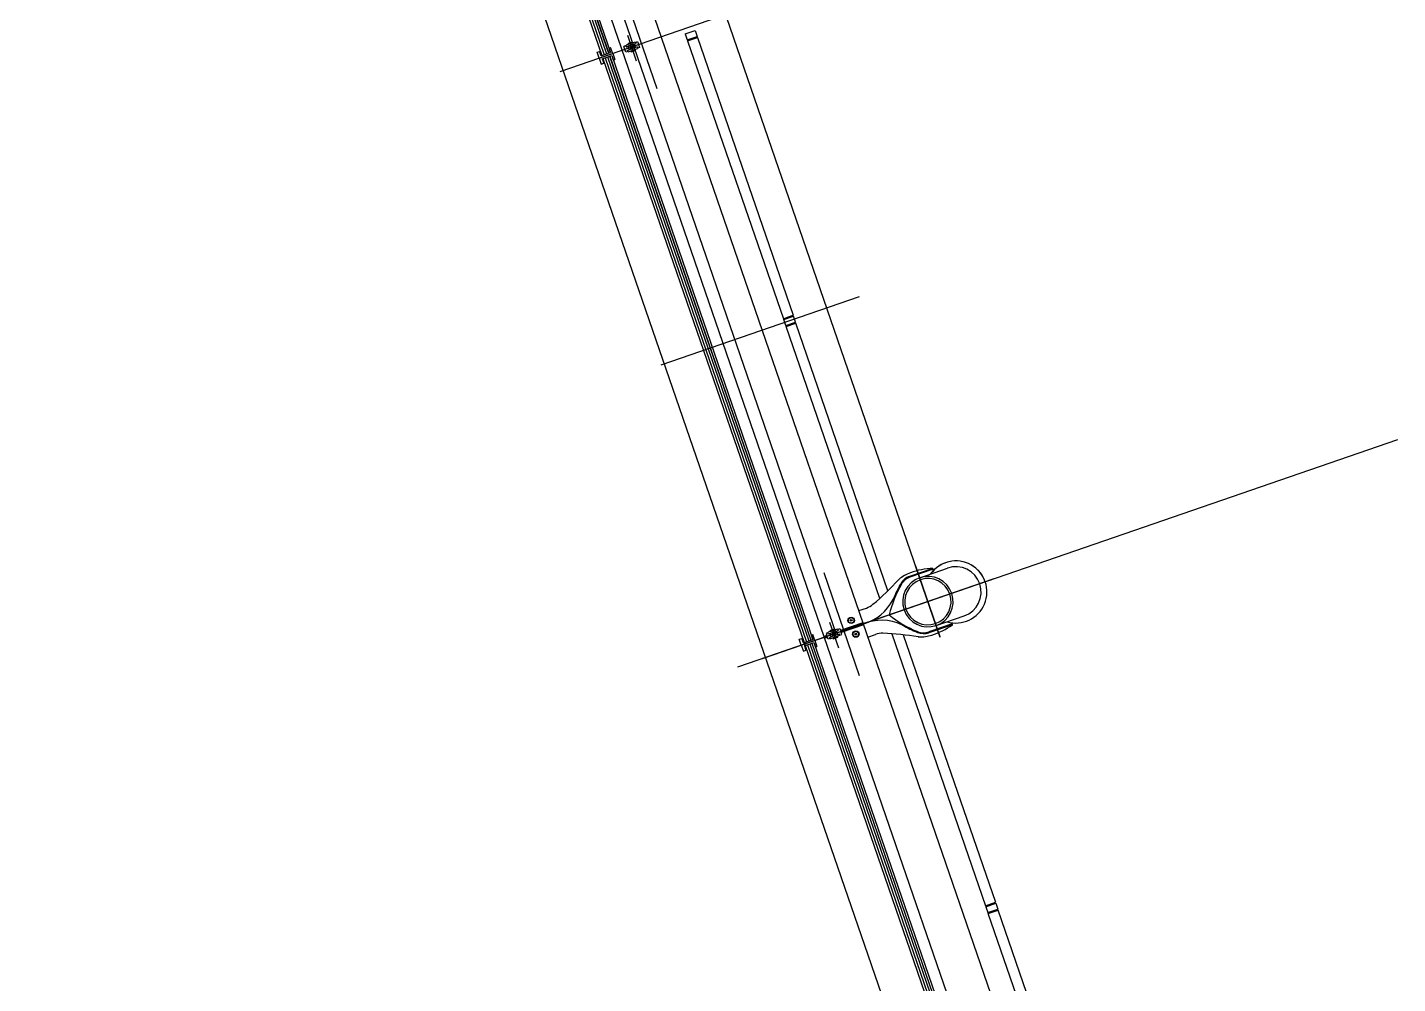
# Model space of a CAD drawing. Extents: x 809487 to 809680, y 818779 to 819225.
# Drawn here: x 809528.16 to 809534.77, y 819078.99 to 819083.61 of the extents above; entities that cross this region are included whole.
import ezdxf

# ---------------------------------------------------------------- set-up
doc = ezdxf.new("R2010")
doc.units = 0
for name, color, linetype in [('F-RC', 7, 'Continuous'), ('MAJ214__', 7, 'Continuous'), ('MAJ270__', 7, 'Continuous'), ('MAJ292__', 7, 'Continuous')]:
    doc.layers.add(name, color=color, linetype=linetype)

msp = doc.modelspace()

# ---------------------------------------------------------------- linework, layer by layer
at = {"layer": 'F-RC'}
for p, q in [((809531.3329, 819083.5827), (809531.3801, 819083.5989)), ((809531.3801, 819083.5989), (809531.3899, 819083.5706)), ((809531.3329, 819083.5827), (809531.3426, 819083.5543)), ((809531.3426, 819083.5543), (809531.3899, 819083.5706)), ((809531.3443, 819083.5496), (809531.3915, 819083.5658)), ((809531.3443, 819083.5496), (809531.8066, 819082.2069)), ((809531.3445, 819083.5549), (809531.3462, 819083.5502)), ((809531.388, 819083.5699), (809531.3896, 819083.5652)), ((809531.3915, 819083.5658), (809531.8538, 819082.2232)), ((809531.8066, 819082.2069), (809531.8262, 819082.2137)), ((809531.8082, 819082.2022), (809531.8555, 819082.2185)), ((809531.8262, 819082.2137), (809531.8538, 819082.2232)), ((809531.8536, 819082.2178), (809531.852, 819082.2226)), ((809531.8652, 819082.1901), (809531.8555, 819082.2185)), ((809531.818, 819082.1738), (809531.8082, 819082.2022)), ((809531.8101, 819082.2028), (809531.8085, 819082.2076)), ((809531.818, 819082.1738), (809531.8652, 819082.1901)), ((809531.8196, 819082.1691), (809531.8669, 819082.1854)), ((809532.272, 819080.8552), (809531.8196, 819082.1691)), ((809531.8215, 819082.1698), (809531.8199, 819082.1745)), ((809531.865, 819082.1847), (809531.8633, 819082.1895)), ((809532.312, 819080.8926), (809531.8669, 819082.1854)), ((809532.3309, 819080.6843), (809532.7833, 819079.3704)), ((809532.3854, 819080.6794), (809532.8305, 819079.3866)), ((809532.7833, 819079.3704), (809532.8305, 819079.3866)), ((809532.7849, 819079.3656), (809532.8322, 819079.3819)), ((809532.7849, 819079.3656), (809532.7947, 819079.3373)), ((809532.7852, 819079.371), (809532.7868, 819079.3663)), ((809532.8287, 819079.386), (809532.8303, 819079.3813)), ((809532.8322, 819079.3819), (809532.8419, 819079.3536)), ((809532.7947, 819079.3373), (809532.8419, 819079.3536)), ((809532.7963, 819079.3325), (809532.8159, 819079.3393)), ((809533.2586, 819077.9899), (809532.7963, 819079.3325)), ((809532.7966, 819079.3379), (809532.7982, 819079.3332)), ((809532.8159, 819079.3393), (809532.8436, 819079.3488)), ((809532.8401, 819079.3529), (809532.8417, 819079.3482)), ((809533.3059, 819078.0062), (809532.8436, 819079.3488))]:
    msp.add_line(p, q, dxfattribs=at)
at = {"layer": 'MAJ214__'}
for p, q in [((809529.9904, 819086.3118), (809530.9622, 819083.4894)), ((809529.9911, 819086.312), (809530.963, 819083.4897)), ((809530.0518, 819086.3356), (809532.002, 819080.6719)), ((809529.9696, 819086.3046), (809530.9414, 819083.4823)), ((809529.981, 819086.3085), (809530.9528, 819083.4862)), ((809531.0866, 819083.5336), (809531.0559, 819083.523)), ((809531.0567, 819083.5354), (809531.0785, 819083.5429)), ((809531.0573, 819083.5367), (809531.0567, 819083.5354)), ((809531.0577, 819083.5326), (809531.0567, 819083.5354)), ((809531.0772, 819083.5435), (809531.0573, 819083.5367)), ((809531.0577, 819083.5326), (809531.0794, 819083.5401)), ((809531.0596, 819083.5332), (809531.0599, 819083.5323)), ((809531.0772, 819083.5435), (809531.0785, 819083.5429)), ((809531.0775, 819083.5394), (809531.0779, 819083.5385)), ((809531.0794, 819083.5401), (809531.0785, 819083.5429)), ((809531.0868, 819083.5336), (809531.0944, 819083.5362)), ((809531.092, 819083.542), (809531.1024, 819083.5456)), ((809531.1024, 819083.5456), (809531.1121, 819083.5172)), ((809530.9463, 819083.4681), (809531.9181, 819080.6457)), ((809530.9577, 819083.472), (809531.9295, 819080.6496)), ((809530.9671, 819083.4752), (809531.9389, 819080.6529)), ((809530.9678, 819083.4755), (809531.9397, 819080.6531)), ((809531.0466, 819083.5264), (809531.0362, 819083.5228)), ((809531.046, 819083.4945), (809531.0362, 819083.5228)), ((809531.0564, 819083.498), (809531.046, 819083.4945)), ((809531.054, 819083.5038), (809531.0616, 819083.5064)), ((809531.0575, 819083.4971), (809531.1015, 819083.5122)), ((809531.0923, 819083.517), (809531.0616, 819083.5064)), ((809531.0907, 819083.5075), (809531.0689, 819083.5)), ((809531.0699, 819083.4971), (809531.0689, 819083.5)), ((809531.0916, 819083.5046), (809531.0699, 819083.4971)), ((809531.0712, 819083.4965), (809531.0699, 819083.4971)), ((809531.0705, 819083.5016), (809531.0707, 819083.5011)), ((809531.0713, 819083.5008), (809531.0707, 819083.5011)), ((809531.0712, 819083.4965), (809531.091, 819083.5033)), ((809531.0883, 819083.5066), (809531.0886, 819083.5073)), ((809531.0885, 819083.5078), (809531.0886, 819083.5073)), ((809531.0916, 819083.5046), (809531.0907, 819083.5075)), ((809531.091, 819083.5033), (809531.0916, 819083.5046)), ((809531.1001, 819083.5197), (809531.0925, 819083.5171)), ((809531.1121, 819083.5172), (809531.1017, 819083.5136)), ((809532.0233, 819080.6898), (809532.0129, 819080.6863)), ((809532.0129, 819080.6863), (809532.0162, 819080.6768)), ((809532.0634, 819080.697), (809532.0326, 819080.6864)), ((809532.0334, 819080.6989), (809532.0552, 819080.7064)), ((809532.034, 819080.7001), (809532.0334, 819080.6989)), ((809532.0344, 819080.696), (809532.0334, 819080.6989)), ((809532.0539, 819080.707), (809532.034, 819080.7001)), ((809532.0344, 819080.696), (809532.0561, 819080.7035)), ((809532.0363, 819080.6967), (809532.0366, 819080.6957)), ((809532.0539, 819080.707), (809532.0552, 819080.7064)), ((809532.0543, 819080.7029), (809532.0546, 819080.7019)), ((809532.0561, 819080.7035), (809532.0552, 819080.7064)), ((809532.0635, 819080.6971), (809532.0711, 819080.6997)), ((809532.0687, 819080.7055), (809532.0791, 819080.709)), ((809532.0791, 819080.709), (809532.0823, 819080.6996)), ((809532.1911, 819080.737), (809532.0823, 819080.6996)), ((809532.1943, 819080.7276), (809532.0856, 819080.6901)), ((809532.0889, 819080.6807), (809532.0856, 819080.6901)), ((809531.923, 819080.6315), (809532.8948, 819077.8091)), ((809531.9344, 819080.6354), (809532.9062, 819077.813)), ((809531.9438, 819080.6387), (809532.9156, 819077.8163)), ((809531.9445, 819080.6389), (809532.9164, 819077.8165)), ((809532.002, 819080.6719), (809532.0162, 819080.6768)), ((809532.0052, 819080.6625), (809532.0194, 819080.6673)), ((809532.0227, 819080.6579), (809532.0194, 819080.6673)), ((809532.0331, 819080.6615), (809532.0227, 819080.6579)), ((809532.069, 819080.6805), (809532.0383, 819080.6699)), ((809532.0456, 819080.6634), (809532.0674, 819080.6709)), ((809532.0456, 819080.6634), (809532.0466, 819080.6606)), ((809532.0466, 819080.6606), (809532.0684, 819080.6681)), ((809532.0479, 819080.66), (809532.0466, 819080.6606)), ((809532.0475, 819080.6641), (809532.0472, 819080.665)), ((809532.0677, 819080.6668), (809532.0479, 819080.66)), ((809532.0655, 819080.6703), (809532.0652, 819080.6712)), ((809532.0674, 819080.6709), (809532.0684, 819080.6681)), ((809532.0677, 819080.6668), (809532.0684, 819080.6681)), ((809532.0692, 819080.6805), (809532.0768, 819080.6831)), ((809532.0784, 819080.6771), (809532.0889, 819080.6807))]:
    msp.add_line(p, q, dxfattribs=at)
for points in [[(809531.0909, 819083.543), (809531.0469, 819083.5278)], [(809532.5289, 819081.0005), (809532.4161, 819080.9616)], [(809532.0676, 819080.7064), (809532.0236, 819080.6913)], [(809532.6228, 819080.728), (809532.51, 819080.6891)], [(809532.0782, 819080.6757), (809532.0342, 819080.6605)]]:
    msp.add_lwpolyline(points, dxfattribs=at)
for centre, radius in [((809531.0742, 819083.52), 0.006), ((809532.134, 819080.7491), 0.0155), ((809532.134, 819080.7491), 0.0135), ((809532.134, 819080.7491), 0.0042), ((809532.1568, 819080.6829), 0.0155), ((809532.1568, 819080.6829), 0.0135), ((809532.1568, 819080.6829), 0.0042)]:
    msp.add_circle(centre, radius, dxfattribs=at)
for centre, radius, start, end in [((809531.0742, 819083.52), 0.0095, 145.18264, 252.81736), ((809531.0742, 819083.52), 0.0109, 101.1265, 116.87349), ((809531.0742, 819083.52), 0.0109, 281.1265, 296.87349), ((809531.0742, 819083.52), 0.0095, 326.69488, 71.30512), ((809532.4419, 819080.8867), 0.0792, 109, 149.96236), ((809532.8642, 819080.6425), 0.567, 149.96236, 158.10407), ((809532.1303, 819080.9544), 0.2307, 285.67731, 333.23123), ((809532.3195, 819080.8615), 0.02, 326.67541, 338.10407), ((809532.0509, 819080.6835), 0.0095, 145.18264, 198.99991), ((809532.0509, 819080.6835), 0.006, 19.00013, 198.99986), ((809532.0509, 819080.6835), 0.0109, 101.1265, 116.87349), ((809532.0509, 819080.6835), 0.0095, 19.00008, 71.30512), ((809532.0509, 819080.6835), 0.0095, 326.69488, 18.99991), ((809532.2802, 819080.5189), 0.2307, 64.76877, 112.32268), ((809532.1303, 819080.9544), 0.2307, 285.67731, 292.32268), ((809532.2802, 819080.5189), 0.2307, 105.67731, 112.32268), ((809532.3722, 819080.7086), 0.02, 59.89592, 71.32459), ((809532.6666, 819081.2165), 0.567, 239.89592, 248.03764), ((809532.4842, 819080.764), 0.0792, 248.03764, 289), ((809532.0509, 819080.6835), 0.0095, 199.00008, 252.81736), ((809532.0509, 819080.6835), 0.006, 199.00013, 18.99986), ((809532.0509, 819080.6835), 0.0109, 281.1265, 296.87349)]:
    msp.add_arc(centre, radius, start, end, dxfattribs=at)
for points, degree in [([(809531.0866, 819083.5336), (809531.0867, 819083.5336), (809531.0867, 819083.5336), (809531.0868, 819083.5336)], 2), ([(809531.0866, 819083.5336), (809531.0867, 819083.5336), (809531.0867, 819083.5336), (809531.0868, 819083.5336)], 2), ([(809531.0925, 819083.5171), (809531.0925, 819083.5171), (809531.0925, 819083.5171), (809531.0924, 819083.5173), (809531.0924, 819083.5175), (809531.0922, 819083.518), (809531.0922, 819083.5184), (809531.092, 819083.5197), (809531.0919, 819083.5207), (809531.0914, 819083.523), (809531.0911, 819083.5241), (809531.0904, 819083.5265), (809531.0899, 819083.5276), (809531.0889, 819083.5297), (809531.0884, 819083.5306), (809531.0877, 819083.5319), (809531.0874, 819083.5324), (809531.087, 819083.533), (809531.0869, 819083.5332), (809531.0868, 819083.5335), (809531.0868, 819083.5336), (809531.0868, 819083.5336)], 3), ([(809531.0909, 819083.543), (809531.0909, 819083.543), (809531.0909, 819083.543), (809531.091, 819083.543), (809531.0911, 819083.5429), (809531.0911, 819083.5429), (809531.0912, 819083.5429), (809531.0912, 819083.5429), (809531.0913, 819083.5428), (809531.0913, 819083.5428), (809531.0913, 819083.5428), (809531.0914, 819083.5427), (809531.0914, 819083.5427), (809531.0915, 819083.5426), (809531.0915, 819083.5426), (809531.0916, 819083.5426)], 3), ([(809531.0916, 819083.5426), (809531.0919, 819083.5421), (809531.0923, 819083.5416), (809531.093, 819083.5406), (809531.0933, 819083.5401), (809531.0938, 819083.5391), (809531.0941, 819083.5386), (809531.0944, 819083.5378), (809531.0946, 819083.5375), (809531.0947, 819083.5372)], 3), ([(809531.0948, 819083.537), (809531.0948, 819083.537), (809531.0948, 819083.5369), (809531.0948, 819083.5368), (809531.0948, 819083.5368), (809531.0948, 819083.5366), (809531.0947, 819083.5365), (809531.0947, 819083.5364), (809531.0946, 819083.5364), (809531.0945, 819083.5363), (809531.0945, 819083.5363), (809531.0944, 819083.5362), (809531.0944, 819083.5362), (809531.0944, 819083.5362)], 3), ([(809531.0948, 819083.537), (809531.0948, 819083.537), (809531.0948, 819083.537), (809531.0947, 819083.5371), (809531.0947, 819083.5371), (809531.0947, 819083.5371), (809531.0947, 819083.5372), (809531.0947, 819083.5372)], 3), ([(809531.0466, 819083.5271), (809531.0466, 819083.5271), (809531.0466, 819083.5272), (809531.0466, 819083.5273), (809531.0466, 819083.5274), (809531.0467, 819083.5274), (809531.0467, 819083.5275), (809531.0467, 819083.5275), (809531.0467, 819083.5276), (809531.0467, 819083.5276), (809531.0467, 819083.5276), (809531.0468, 819083.5277), (809531.0468, 819083.5277), (809531.0468, 819083.5278), (809531.0469, 819083.5278), (809531.0469, 819083.5278)], 3), ([(809531.0474, 819083.5209), (809531.0473, 819083.5212), (809531.0473, 819083.5216), (809531.0471, 819083.5225), (809531.047, 819083.523), (809531.0468, 819083.5241), (809531.0467, 819083.5247), (809531.0466, 819083.5259), (809531.0466, 819083.5265), (809531.0466, 819083.5271)], 3), ([(809531.0474, 819083.5209), (809531.0475, 819083.5209), (809531.0475, 819083.5209), (809531.0475, 819083.5208), (809531.0475, 819083.5208), (809531.0475, 819083.5208), (809531.0475, 819083.5207), (809531.0475, 819083.5207)], 3), ([(809531.0483, 819083.5204), (809531.0483, 819083.5204), (809531.0483, 819083.5204), (809531.0482, 819083.5203), (809531.0482, 819083.5203), (809531.0481, 819083.5203), (809531.0481, 819083.5203), (809531.048, 819083.5203), (809531.0479, 819083.5204), (809531.0477, 819083.5204), (809531.0477, 819083.5205), (809531.0476, 819083.5206), (809531.0475, 819083.5207), (809531.0475, 819083.5207)], 3), ([(809531.0483, 819083.5204), (809531.0489, 819083.5206), (809531.0496, 819083.5208), (809531.0512, 819083.5213), (809531.0521, 819083.5217), (809531.0537, 819083.5222), (809531.0543, 819083.5224), (809531.0552, 819083.5227), (809531.0555, 819083.5229), (809531.0559, 819083.523)], 3), ([(809531.0483, 819083.5204), (809531.0491, 819083.5207), (809531.05, 819083.521), (809531.0509, 819083.5213), (809531.0522, 819083.5217), (809531.0534, 819083.5221), (809531.0547, 819083.5226), (809531.0551, 819083.5227), (809531.0555, 819083.5228), (809531.0559, 819083.523)], 3), ([(809531.0536, 819083.503), (809531.0536, 819083.5031), (809531.0536, 819083.5031), (809531.0536, 819083.5032), (809531.0536, 819083.5033), (809531.0536, 819083.5034), (809531.0536, 819083.5035), (809531.0537, 819083.5036), (809531.0538, 819083.5037), (809531.0539, 819083.5038), (809531.0539, 819083.5038), (809531.054, 819083.5038), (809531.054, 819083.5038), (809531.054, 819083.5038)], 3), ([(809531.0536, 819083.503), (809531.0536, 819083.503), (809531.0536, 819083.503), (809531.0536, 819083.503), (809531.0536, 819083.503), (809531.0536, 819083.5029), (809531.0537, 819083.5029), (809531.0537, 819083.5028)], 3), ([(809531.0568, 819083.4975), (809531.0564, 819083.498), (809531.0561, 819083.4985), (809531.0554, 819083.4994), (809531.0551, 819083.4999), (809531.0546, 819083.5009), (809531.0543, 819083.5014), (809531.0539, 819083.5022), (809531.0538, 819083.5025), (809531.0537, 819083.5028)], 3), ([(809531.0559, 819083.523), (809531.0559, 819083.523), (809531.0559, 819083.5229), (809531.0559, 819083.5228), (809531.056, 819083.5226), (809531.0561, 819083.522), (809531.0562, 819083.5216), (809531.0564, 819083.5204), (809531.0565, 819083.5194), (809531.0569, 819083.5171), (809531.0572, 819083.5159), (809531.058, 819083.5136), (809531.0585, 819083.5125), (809531.0595, 819083.5104), (809531.06, 819083.5095), (809531.0607, 819083.5081), (809531.061, 819083.5077), (809531.0613, 819083.507), (809531.0614, 819083.5068), (809531.0615, 819083.5065), (809531.0616, 819083.5065), (809531.0616, 819083.5064)], 3), ([(809531.0575, 819083.4971), (809531.0575, 819083.4971), (809531.0574, 819083.4971), (809531.0573, 819083.4971), (809531.0573, 819083.4971), (809531.0572, 819083.4971), (809531.0572, 819083.4971), (809531.0571, 819083.4972), (809531.0571, 819083.4972), (809531.0571, 819083.4972), (809531.057, 819083.4973), (809531.057, 819083.4973), (809531.0569, 819083.4973), (809531.0569, 819083.4974), (809531.0568, 819083.4975), (809531.0568, 819083.4975)], 3), ([(809531.0671, 819083.5265), (809531.0671, 819083.5265), (809531.0671, 819083.5265), (809531.067, 819083.5264), (809531.067, 819083.5263), (809531.0668, 819083.5261), (809531.0667, 819083.5259), (809531.0665, 819083.5256), (809531.0664, 819083.5254), (809531.0662, 819083.5252)], 3), ([(809531.0692, 819083.5298), (809531.0681, 819083.5281), (809531.0671, 819083.5265)], 2), ([(809531.0711, 819083.511), (809531.0713, 819083.511), (809531.0715, 819083.5109), (809531.0719, 819083.5108), (809531.0721, 819083.5107), (809531.0724, 819083.5106), (809531.0725, 819083.5106), (809531.0726, 819083.5105), (809531.0726, 819083.5105), (809531.0726, 819083.5105)], 3), ([(809531.0757, 819083.5295), (809531.074, 819083.5301), (809531.0721, 819083.5308)], 2), ([(809531.0726, 819083.5105), (809531.0743, 819083.5099), (809531.0763, 819083.5093)], 2), ([(809531.0772, 819083.529), (809531.077, 819083.5291), (809531.0768, 819083.5292), (809531.0764, 819083.5293), (809531.0762, 819083.5294), (809531.076, 819083.5294), (809531.0759, 819083.5295), (809531.0758, 819083.5295), (809531.0758, 819083.5295), (809531.0757, 819083.5295)], 3), ([(809531.0791, 819083.5103), (809531.0803, 819083.512), (809531.0813, 819083.5135)], 2), ([(809531.0813, 819083.5135), (809531.0813, 819083.5135), (809531.0813, 819083.5135), (809531.0813, 819083.5136), (809531.0814, 819083.5137), (809531.0815, 819083.5139), (809531.0817, 819083.5141), (809531.0819, 819083.5145), (809531.082, 819083.5146), (809531.0821, 819083.5148)], 3), ([(809531.0925, 819083.5171), (809531.0924, 819083.5171), (809531.0924, 819083.517), (809531.0923, 819083.517)], 2), ([(809531.1001, 819083.5197), (809531.1001, 819083.5197), (809531.1001, 819083.5197), (809531.1001, 819083.5197), (809531.1002, 819083.5197), (809531.1003, 819083.5197), (809531.1003, 819083.5197), (809531.1004, 819083.5197), (809531.1005, 819083.5197), (809531.1006, 819083.5196), (809531.1007, 819083.5196), (809531.1008, 819083.5195), (809531.1008, 819083.5194), (809531.1009, 819083.5193)], 3), ([(809531.1009, 819083.5191), (809531.1009, 819083.5191), (809531.1009, 819083.5192), (809531.1009, 819083.5192), (809531.1009, 819083.5192), (809531.1009, 819083.5193), (809531.1009, 819083.5193), (809531.1009, 819083.5193)], 3), ([(809531.1009, 819083.5191), (809531.101, 819083.5188), (809531.1011, 819083.5185), (809531.1013, 819083.5176), (809531.1014, 819083.5171), (809531.1016, 819083.5159), (809531.1016, 819083.5154), (809531.1017, 819083.5142), (809531.1018, 819083.5136), (809531.1018, 819083.513)], 3), ([(809531.1018, 819083.513), (809531.1018, 819083.5129), (809531.1017, 819083.5128), (809531.1017, 819083.5127), (809531.1017, 819083.5127), (809531.1017, 819083.5126), (809531.1017, 819083.5126), (809531.1017, 819083.5125), (809531.1017, 819083.5125), (809531.1016, 819083.5124), (809531.1016, 819083.5124), (809531.1016, 819083.5123), (809531.1016, 819083.5123), (809531.1015, 819083.5123), (809531.1015, 819083.5122), (809531.1015, 819083.5122)], 3), ([(809532.0233, 819080.6905), (809532.0233, 819080.6906), (809532.0233, 819080.6907), (809532.0233, 819080.6908), (809532.0233, 819080.6908), (809532.0234, 819080.6909), (809532.0234, 819080.6909), (809532.0234, 819080.691), (809532.0234, 819080.691), (809532.0234, 819080.6911), (809532.0234, 819080.6911), (809532.0235, 819080.6912), (809532.0235, 819080.6912), (809532.0236, 819080.6912), (809532.0236, 819080.6913), (809532.0236, 819080.6913)], 3), ([(809532.0242, 819080.6844), (809532.0241, 819080.6847), (809532.024, 819080.685), (809532.0238, 819080.6859), (809532.0237, 819080.6864), (809532.0235, 819080.6876), (809532.0234, 819080.6881), (809532.0233, 819080.6893), (809532.0233, 819080.6899), (809532.0233, 819080.6905)], 3), ([(809532.025, 819080.6838), (809532.0256, 819080.684), (809532.0263, 819080.6842), (809532.0279, 819080.6848), (809532.0288, 819080.6851), (809532.0304, 819080.6857), (809532.031, 819080.6859), (809532.0319, 819080.6862), (809532.0322, 819080.6863), (809532.0326, 819080.6864)], 3), ([(809532.025, 819080.6838), (809532.0258, 819080.6841), (809532.0267, 819080.6844), (809532.0276, 819080.6847), (809532.0289, 819080.6851), (809532.0301, 819080.6856), (809532.0314, 819080.686), (809532.0318, 819080.6862), (809532.0322, 819080.6863), (809532.0326, 819080.6864)], 3), ([(809532.0326, 819080.6864), (809532.0326, 819080.6864), (809532.0326, 819080.6864), (809532.0326, 819080.6862), (809532.0327, 819080.686), (809532.0328, 819080.6855), (809532.0329, 819080.6851), (809532.0331, 819080.6838), (809532.0332, 819080.6828), (809532.0336, 819080.6805), (809532.0339, 819080.6793), (809532.0344, 819080.678), (809532.0344, 819080.6779), (809532.0345, 819080.6778)], 3), ([(809532.0438, 819080.69), (809532.0438, 819080.69), (809532.0438, 819080.69), (809532.0437, 819080.6899), (809532.0437, 819080.6898), (809532.0435, 819080.6896), (809532.0434, 819080.6894), (809532.0432, 819080.689), (809532.0431, 819080.6889), (809532.0429, 819080.6887)], 3), ([(809532.0459, 819080.6932), (809532.0448, 819080.6915), (809532.0438, 819080.69)], 2), ([(809532.0525, 819080.693), (809532.0507, 819080.6935), (809532.0488, 819080.6942)], 2), ([(809532.0539, 819080.6925), (809532.0537, 819080.6925), (809532.0535, 819080.6926), (809532.0531, 819080.6927), (809532.0529, 819080.6928), (809532.0527, 819080.6929), (809532.0526, 819080.6929), (809532.0525, 819080.693), (809532.0525, 819080.693), (809532.0525, 819080.693)], 3), ([(809532.0634, 819080.697), (809532.0634, 819080.697), (809532.0635, 819080.697), (809532.0635, 819080.6971)], 2), ([(809532.0634, 819080.697), (809532.0634, 819080.697), (809532.0635, 819080.697), (809532.0635, 819080.6971)], 2), ([(809532.0673, 819080.6891), (809532.067, 819080.6901), (809532.0666, 819080.6911), (809532.0656, 819080.6931), (809532.0651, 819080.694), (809532.0644, 819080.6953), (809532.0641, 819080.6958), (809532.0637, 819080.6965), (809532.0636, 819080.6967), (809532.0635, 819080.6969), (809532.0635, 819080.697), (809532.0635, 819080.6971)], 3), ([(809532.0673, 819080.6891), (809532.0677, 819080.6881), (809532.068, 819080.6871), (809532.0684, 819080.6849), (809532.0686, 819080.6839), (809532.0688, 819080.6824), (809532.0689, 819080.6819), (809532.069, 819080.6811), (809532.0691, 819080.6809), (809532.0692, 819080.6806), (809532.0692, 819080.6806), (809532.0692, 819080.6805)], 3), ([(809532.0683, 819080.706), (809532.0686, 819080.7055), (809532.069, 819080.705), (809532.0697, 819080.704), (809532.07, 819080.7036), (809532.0705, 819080.7026), (809532.0708, 819080.7021), (809532.0711, 819080.7013), (809532.0713, 819080.701), (809532.0714, 819080.7006)], 3), ([(809532.0715, 819080.7004), (809532.0715, 819080.7004), (809532.0715, 819080.7004), (809532.0715, 819080.7003), (809532.0715, 819080.7002), (809532.0715, 819080.7), (809532.0714, 819080.7), (809532.0714, 819080.6999), (809532.0713, 819080.6998), (809532.0712, 819080.6997), (809532.0712, 819080.6997), (809532.0711, 819080.6997), (809532.0711, 819080.6997), (809532.0711, 819080.6997)], 3), ([(809532.0715, 819080.7004), (809532.0715, 819080.7005), (809532.0715, 819080.7005), (809532.0714, 819080.7005), (809532.0714, 819080.7005), (809532.0714, 819080.7006), (809532.0714, 819080.7006), (809532.0714, 819080.7006)], 3), ([(809532.0242, 819080.6844), (809532.0242, 819080.6843), (809532.0242, 819080.6843), (809532.0242, 819080.6843), (809532.0242, 819080.6842), (809532.0242, 819080.6842), (809532.0242, 819080.6842), (809532.0242, 819080.6842)], 3), ([(809532.025, 819080.6838), (809532.025, 819080.6838), (809532.025, 819080.6838), (809532.0249, 819080.6838), (809532.0249, 819080.6838), (809532.0248, 819080.6838), (809532.0248, 819080.6838), (809532.0247, 819080.6838), (809532.0246, 819080.6838), (809532.0244, 819080.6839), (809532.0244, 819080.6839), (809532.0243, 819080.684), (809532.0242, 819080.6841), (809532.0242, 819080.6842)], 3), ([(809532.0307, 819080.6673), (809532.0307, 819080.6673), (809532.0307, 819080.6673), (809532.0306, 819080.6672), (809532.0306, 819080.6672), (809532.0305, 819080.6672), (809532.0305, 819080.6672), (809532.0304, 819080.6671), (809532.0304, 819080.667), (809532.0303, 819080.6669), (809532.0303, 819080.6668), (809532.0303, 819080.6666), (809532.0303, 819080.6666), (809532.0303, 819080.6665)], 3), ([(809532.0304, 819080.6663), (809532.0304, 819080.6663), (809532.0304, 819080.6663), (809532.0303, 819080.6664), (809532.0303, 819080.6664), (809532.0303, 819080.6665), (809532.0303, 819080.6665), (809532.0303, 819080.6665)], 3), ([(809532.0304, 819080.6663), (809532.0305, 819080.666), (809532.0306, 819080.6657), (809532.031, 819080.6649), (809532.0313, 819080.6644), (809532.0318, 819080.6634), (809532.0321, 819080.6629), (809532.0328, 819080.6619), (809532.0331, 819080.6614), (809532.0335, 819080.6609)], 3), ([(809532.0307, 819080.6673), (809532.0313, 819080.6675), (809532.032, 819080.6677), (809532.0336, 819080.6682), (809532.0345, 819080.6686), (809532.0361, 819080.6691), (809532.0367, 819080.6693), (809532.0376, 819080.6696), (809532.0379, 819080.6698), (809532.0383, 819080.6699)], 3), ([(809532.0307, 819080.6673), (809532.0315, 819080.6676), (809532.0324, 819080.6679), (809532.0333, 819080.6682), (809532.0346, 819080.6686), (809532.0358, 819080.669), (809532.0371, 819080.6695), (809532.0375, 819080.6696), (809532.0379, 819080.6697), (809532.0383, 819080.6699)], 3), ([(809532.0335, 819080.6609), (809532.0335, 819080.6609), (809532.0336, 819080.6608), (809532.0337, 819080.6608), (809532.0337, 819080.6607), (809532.0338, 819080.6607), (809532.0338, 819080.6607), (809532.0338, 819080.6606), (809532.0339, 819080.6606), (809532.0339, 819080.6606), (809532.034, 819080.6606), (809532.034, 819080.6605), (809532.0341, 819080.6605), (809532.0341, 819080.6605), (809532.0342, 819080.6605), (809532.0342, 819080.6605)], 3), ([(809532.0383, 819080.6699), (809532.0383, 819080.6699), (809532.0383, 819080.6699), (809532.0382, 819080.6701), (809532.0381, 819080.6703), (809532.0379, 819080.6708), (809532.0377, 819080.6711), (809532.0371, 819080.6722), (809532.0365, 819080.6731), (809532.0355, 819080.6752), (809532.035, 819080.6763), (809532.0345, 819080.6776), (809532.0345, 819080.6777), (809532.0345, 819080.6778)], 3), ([(809532.0493, 819080.674), (809532.0493, 819080.674), (809532.0493, 819080.674), (809532.0492, 819080.674), (809532.0491, 819080.674), (809532.0488, 819080.6741), (809532.0486, 819080.6742), (809532.0482, 819080.6743), (809532.048, 819080.6744), (809532.0478, 819080.6745)], 3), ([(809532.053, 819080.6727), (809532.051, 819080.6734), (809532.0493, 819080.674)], 2), ([(809532.058, 819080.6769), (809532.057, 819080.6754), (809532.0558, 819080.6737)], 2), ([(809532.0588, 819080.6783), (809532.0587, 819080.6781), (809532.0586, 819080.6779), (809532.0584, 819080.6775), (809532.0582, 819080.6774), (809532.0581, 819080.6771), (809532.058, 819080.6771), (809532.058, 819080.677), (809532.058, 819080.677), (809532.058, 819080.6769)], 3), ([(809532.069, 819080.6805), (809532.0691, 819080.6805), (809532.0692, 819080.6805), (809532.0692, 819080.6805)], 2), ([(809532.069, 819080.6805), (809532.0691, 819080.6805), (809532.0692, 819080.6805), (809532.0692, 819080.6805)], 2), ([(809532.0776, 819080.6828), (809532.0776, 819080.6828), (809532.0775, 819080.6828), (809532.0775, 819080.6829), (809532.0774, 819080.683), (809532.0773, 819080.6831), (809532.0772, 819080.6831), (809532.0771, 819080.6832), (809532.077, 819080.6832), (809532.0769, 819080.6832), (809532.0769, 819080.6832), (809532.0768, 819080.6831), (809532.0768, 819080.6831), (809532.0768, 819080.6831)], 3), ([(809532.0776, 819080.6828), (809532.0776, 819080.6827), (809532.0776, 819080.6827), (809532.0776, 819080.6827), (809532.0776, 819080.6827), (809532.0776, 819080.6826), (809532.0776, 819080.6826), (809532.0776, 819080.6826)], 3), ([(809532.0785, 819080.6764), (809532.0785, 819080.677), (809532.0784, 819080.6776), (809532.0783, 819080.6788), (809532.0783, 819080.6794), (809532.0781, 819080.6805), (809532.078, 819080.681), (809532.0778, 819080.6819), (809532.0777, 819080.6822), (809532.0776, 819080.6826)], 3)]:
    msp.add_open_spline(points, degree=degree, dxfattribs=at)
at = {"layer": 'MAJ270__'}
for p, q in [((809528.1551, 819092.0282), (809532.0603, 819080.6867)), ((809532.5047, 819080.8397), (809530.5513, 819086.5128)), ((809531.0246, 819083.8176), (809531.1962, 819083.319)), ((809531.685, 819083.7303), (809530.7268, 819083.4004)), ((809531.0978, 819083.4514), (809531.055, 819083.5756)), ((809532.1733, 819082.3121), (809531.2151, 819081.9821)), ((809534.7735, 819081.6209), (809531.7035, 819080.5638)), ((809534.7735, 819081.6209), (809531.7035, 819080.5638)), ((809532.0013, 819080.9811), (809532.173, 819080.4825)), ((809532.4451, 819081.0127), (809532.5625, 819080.6718)), ((809532.5642, 819080.6668), (809532.4469, 819081.0077)), ((809532.8232, 819080.9494), (809531.5857, 819080.5233)), ((809532.0745, 819080.6148), (809532.0317, 819080.7391)), ((809531.9115, 819080.6275), (809531.9066, 819080.6417))]:
    msp.add_line(p, q, dxfattribs=at)
msp.add_circle((809531.909, 819080.6346), 0.003, dxfattribs=at)
at = {"layer": 'MAJ292__'}
for p, q in [((809530.2409, 819086.4007), (809532.1911, 819080.737)), ((809530.0006, 819086.3153), (809530.9724, 819083.4929)), ((809529.958, 819086.3006), (809530.9299, 819083.4783)), ((809529.7665, 819086.2426), (809533.6733, 819074.8964)), ((809530.9069, 819083.4942), (809530.9192, 819083.4984)), ((809530.9167, 819083.4658), (809530.9069, 819083.4942)), ((809530.9167, 819083.4658), (809530.9822, 819083.4883)), ((809530.9167, 819083.4658), (809530.9822, 819083.4883)), ((809530.9167, 819083.4658), (809530.9264, 819083.4374)), ((809530.9265, 819083.4771), (809530.9192, 819083.4984)), ((809530.9265, 819083.4771), (809530.9724, 819083.4929)), ((809530.9314, 819083.4629), (809530.9773, 819083.4787)), ((809530.9651, 819083.5142), (809530.9724, 819083.5167)), ((809530.9724, 819083.4929), (809530.9651, 819083.5142)), ((809530.9822, 819083.4883), (809530.9724, 819083.5167)), ((809530.9773, 819083.4787), (809531.9491, 819080.6564)), ((809530.9773, 819083.4787), (809530.9846, 819083.4575)), ((809530.9822, 819083.4883), (809530.9919, 819083.46)), ((809530.9264, 819083.4374), (809530.9387, 819083.4417)), ((809530.9314, 819083.4629), (809530.9387, 819083.4417)), ((809530.9347, 819083.4641), (809531.9065, 819080.642)), ((809530.9846, 819083.4575), (809530.9919, 819083.46)), ((809532.465, 819080.9551), (809532.6002, 819081.0016)), ((809532.5444, 819080.7244), (809532.6796, 819080.7709)), ((809532.1911, 819080.737), (809534.1445, 819075.0639)), ((809531.8836, 819080.6576), (809531.8959, 819080.6618)), ((809531.8934, 819080.6292), (809531.8836, 819080.6576)), ((809531.8934, 819080.6292), (809531.9589, 819080.6518)), ((809531.8934, 819080.6292), (809531.9589, 819080.6518)), ((809531.8934, 819080.6292), (809531.9031, 819080.6009)), ((809531.9032, 819080.6406), (809531.8959, 819080.6618)), ((809531.9032, 819080.6406), (809531.9491, 819080.6564)), ((809531.9081, 819080.6264), (809531.954, 819080.6422)), ((809531.9081, 819080.6264), (809531.9154, 819080.6051)), ((809531.9115, 819080.6275), (809532.8833, 819077.8051)), ((809531.9418, 819080.6776), (809531.9491, 819080.6802)), ((809531.9491, 819080.6564), (809531.9418, 819080.6776)), ((809531.9589, 819080.6518), (809531.9491, 819080.6802)), ((809531.954, 819080.6422), (809532.9258, 819077.8198)), ((809531.954, 819080.6422), (809531.9613, 819080.6209)), ((809531.9589, 819080.6518), (809531.9687, 819080.6234)), ((809531.9613, 819080.6209), (809531.9687, 819080.6234)), ((809532.002, 819080.6719), (809533.9554, 819074.9988)), ((809531.9031, 819080.6009), (809531.9154, 819080.6051))]:
    msp.add_line(p, q, dxfattribs=at)
for points in [[(809532.5289, 819081.0005), (809532.5303, 819080.9965), (809532.4175, 819080.9576)], [(809532.1707, 819080.7961), (809532.2075, 819080.8088)], [(809532.6228, 819080.728), (809532.6214, 819080.732), (809532.5086, 819080.6931)], [(809532.2146, 819080.6685), (809532.2515, 819080.6811)]]:
    msp.add_lwpolyline(points, dxfattribs=at)
for centre, radius, start, end in [((809532.6399, 819080.8863), 0.15, 19, 144.5771), ((809532.6399, 819080.8863), 0.15, 253.4229, 144.5771), ((809532.4769, 819080.816), 0.1724, 109.2751, 130.39607), ((809532.4419, 819080.8867), 0.075, 109, 149.96236), ((809532.5047, 819080.8397), 0.122, 19, 199), ((809532.5047, 819080.8397), 0.112, 19, 199), ((809532.54, 819080.6613), 0.3393, 91.86071, 110.70605), ((809532.6399, 819080.8863), 0.122, 19, 109), ((809531.3765, 819081.8523), 1.3402, 310.07845, 317.42579), ((809532.8642, 819080.6425), 0.5628, 149.96236, 166.36786), ((809532.3781, 819080.9321), 0.02, 130.39607, 137.42579), ((809532.6399, 819080.8863), 0.122, 289, 19), ((809532.175, 819080.9033), 0.1, 289, 310.07845), ((809532.5047, 819080.8397), 0.122, 199, 19), ((809532.5047, 819080.8397), 0.112, 199, 19), ((809532.6666, 819081.2165), 0.5628, 231.63214, 248.03764), ((809532.284, 819080.5866), 0.1, 87.92155, 109), ((809532.2391, 819079.3472), 1.3402, 80.57421, 87.92155), ((809532.4842, 819080.764), 0.075, 248.03764, 289), ((809532.4227, 819081.002), 0.3393, 287.29394, 306.13928), ((809532.4618, 819080.689), 0.02, 260.57421, 267.60393), ((809532.4682, 819080.8413), 0.1724, 267.60393, 288.72489)]:
    msp.add_arc(centre, radius, start, end, dxfattribs=at)
for points in [[(809532.0676, 819080.7064), (809532.0676, 819080.7064), (809532.0677, 819080.7064), (809532.0677, 819080.7064), (809532.0678, 819080.7064), (809532.0678, 819080.7064), (809532.0679, 819080.7063), (809532.0679, 819080.7063), (809532.068, 819080.7063), (809532.068, 819080.7062), (809532.068, 819080.7062), (809532.0681, 819080.7062), (809532.0681, 819080.7061), (809532.0682, 819080.7061), (809532.0682, 819080.706), (809532.0683, 819080.706)], [(809532.0782, 819080.6757), (809532.0782, 819080.6757), (809532.0782, 819080.6757), (809532.0783, 819080.6758), (809532.0783, 819080.6758), (809532.0783, 819080.6759), (809532.0784, 819080.6759), (809532.0784, 819080.676), (809532.0784, 819080.676), (809532.0784, 819080.6761), (809532.0784, 819080.6761), (809532.0784, 819080.6762), (809532.0784, 819080.6762), (809532.0785, 819080.6763), (809532.0785, 819080.6764), (809532.0785, 819080.6764)]]:
    msp.add_open_spline(points, degree=3, dxfattribs=at)

doc.saveas('drawing.dxf')
